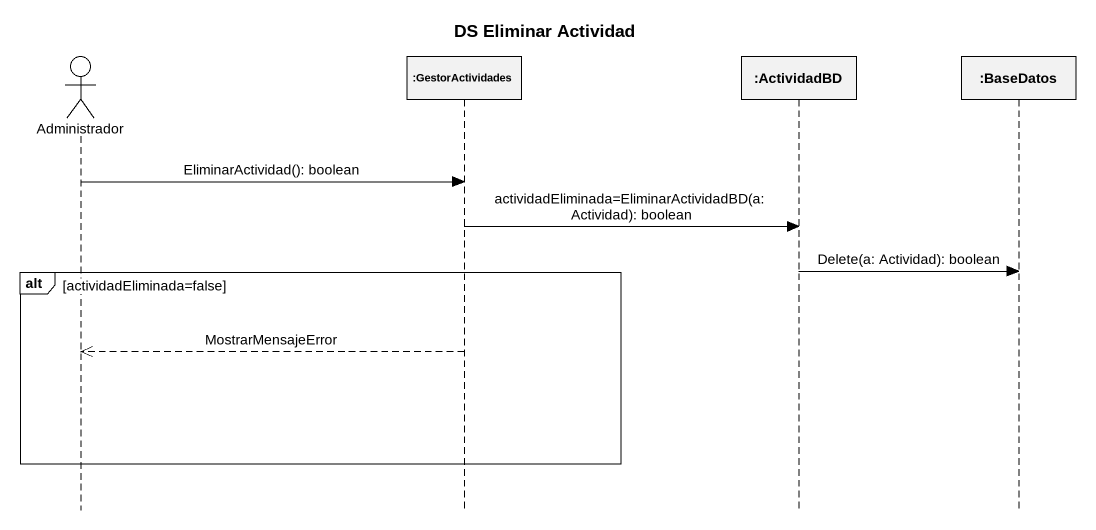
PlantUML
@startuml
title DS Eliminar Actividad
hide footbox
actor Administrador
participant ":GestorActividades" as GestorActividades
participant ":ActividadBD" as ActividadBD
participant ":BaseDatos" as BaseDatos

Administrador -> GestorActividades : EliminarActividad(): boolean
GestorActividades -> ActividadBD : actividadEliminada=EliminarActividadBD(a: Actividad): boolean
ActividadBD -> BaseDatos : Delete(a: Actividad): boolean
alt actividadEliminada=false
  GestorActividades -->> Administrador : MostrarMensajeError
end
@enduml
